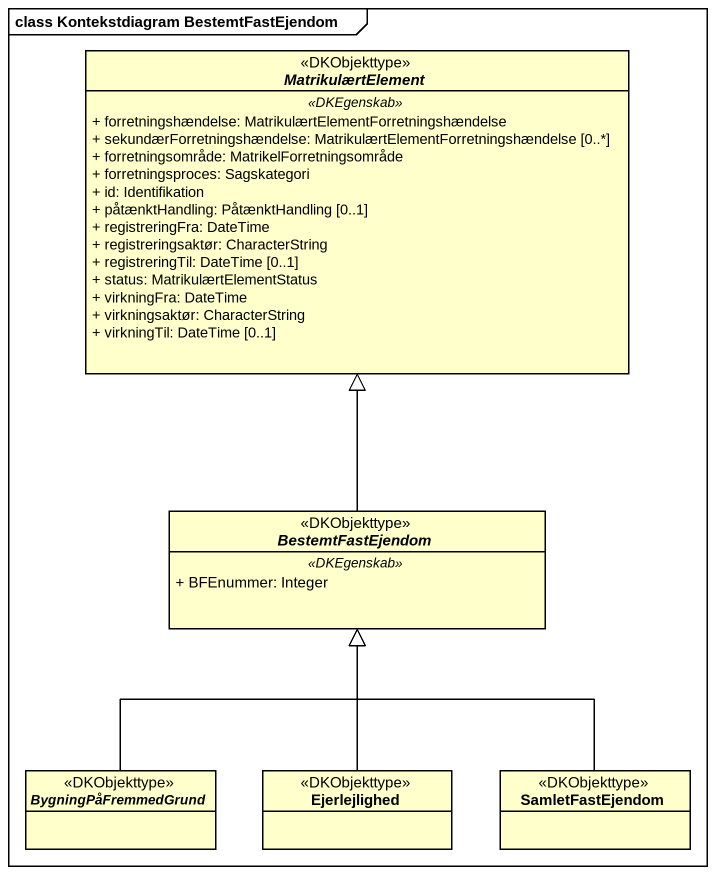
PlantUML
@startuml
mainframe class Kontekstdiagram BestemtFastEjendom
hide circle
hide empty members
skinparam classAttributeIconSize 0
abstract class MatrikulærtElement <<DKObjekttype>> {
  .. <<DKEgenskab>> ..
  + forretningshændelse: MatrikulærtElementForretningshændelse
  + sekundærForretningshændelse: MatrikulærtElementForretningshændelse [0..*]
  + forretningsområde: MatrikelForretningsområde
  + forretningsproces: Sagskategori
  + id: Identifikation
  + påtænktHandling: PåtænktHandling [0..1]
  + registreringFra: DateTime
  + registreringsaktør: CharacterString
  + registreringTil: DateTime [0..1]
  + status: MatrikulærtElementStatus
  + virkningFra: DateTime
  + virkningsaktør: CharacterString
  + virkningTil: DateTime [0..1]
}
abstract class BestemtFastEjendom <<DKObjekttype>> {
  .. <<DKEgenskab>> ..
  + BFEnummer: Integer
}
abstract class BygningPåFremmedGrund <<DKObjekttype>>
class Ejerlejlighed <<DKObjekttype>>
class SamletFastEjendom <<DKObjekttype>>
BestemtFastEjendom -up-|> MatrikulærtElement
BygningPåFremmedGrund -up-|> BestemtFastEjendom
Ejerlejlighed -up-|> BestemtFastEjendom
SamletFastEjendom -up-|> BestemtFastEjendom
@enduml
